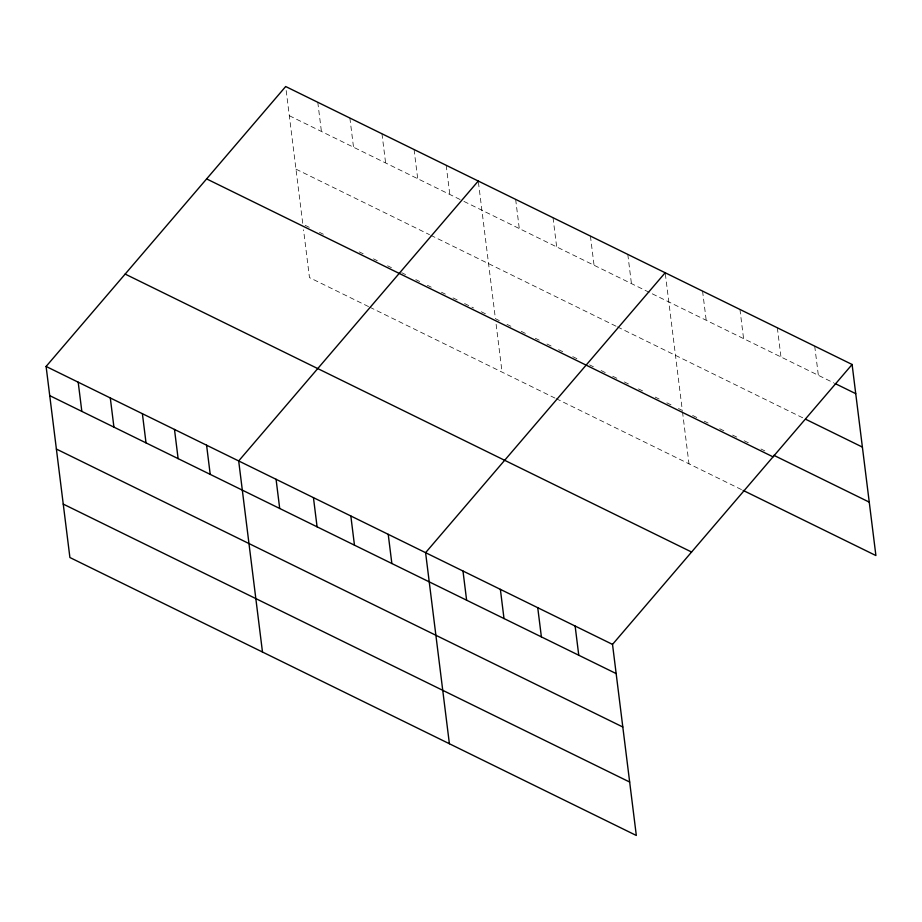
<?xml version="1.0" encoding="UTF-8"?>
<svg xmlns="http://www.w3.org/2000/svg" width="922" height="922" viewBox="0 0 922 922"><rect width="100%" height="100%" fill="white"/><g stroke="black" fill="none" stroke-linecap="round" stroke-linejoin="round"><path stroke-width="0.69" stroke-dasharray="4.61 3.46" d="M289.324 115.711L462.648 200.766M463.927 201.399L833.822 382.907M295.974 169.141L429.502 234.661M430.781 235.294L616.173 326.261M617.463 326.895L803.097 417.989M309.25 227.331L302.831 224.184L285.682 86.53M319.519 232.367L323.368 234.257M359.315 251.902L363.176 253.792M373.445 258.828L377.294 260.719M387.563 265.767L391.412 267.657M401.692 272.693L405.542 274.583M415.81 279.62L419.66 281.51M427.37 285.29L431.219 287.18M441.488 292.228L445.338 294.118M453.048 297.898L459.467 301.045M464.596 303.568L473.585 307.971M481.284 311.751L487.703 314.909M499.275 320.579L495.414 318.689L478.264 181.035M507.008 324.383L510.88 326.273M521.195 331.332L527.638 334.502M535.371 338.293L539.243 340.195M546.977 343.987L553.419 347.145M558.571 349.68L565.025 352.838M572.758 356.641L579.2 359.799M589.515 364.858L593.376 366.76M601.121 370.552L607.563 373.721M612.715 376.245L619.158 379.415M624.321 381.938L630.763 385.108M638.497 388.9L644.951 392.057M655.254 397.128L659.126 399.019M666.86 402.822L673.302 405.98M678.465 408.515L682.326 410.405L665.188 272.751M692.641 415.465L699.083 418.634M704.247 421.158L708.108 423.06M719.713 428.753L724.865 431.277M732.598 435.08L739.052 438.238M744.204 440.774L750.646 443.931M760.961 448.991L764.834 450.893M368.546 306.588L309.481 277.603L303.534 229.809M369.826 307.222L554.917 398.05M556.208 398.673L741.83 489.766M814.714 346.13L818.356 375.312M777.338 327.794L780.969 356.975M739.951 309.446L743.581 338.628M702.564 291.098L706.206 320.28M682.499 411.811L688.988 463.835M627.801 254.414L631.432 283.596M590.414 236.067L594.056 265.248M553.027 217.719L556.669 246.9M515.652 199.383L519.282 228.564M496.117 324.313L502.064 372.108M446.167 165.28L449.809 194.461M414.07 149.537L417.712 178.718M381.973 133.782L385.615 162.964M349.876 118.028L353.518 147.209M317.779 102.284L321.421 131.466"/><path stroke-width="1.38" d="M852.101 364.478L612.519 644.397L636.318 835.47L69.899 557.522L46.1 366.449L285.682 86.53L852.101 364.478L875.9 555.551L743.12 490.4M478.264 181.035L238.683 460.942L262.482 652.027M665.188 272.751L425.595 552.67L449.394 743.743M835.113 383.54L855.731 393.659M805.667 419.256L862.393 447.089M773.858 455.318L869.25 502.133M206.62 178.903L773.039 456.851M125.162 274.076L691.581 552.024M46.1 366.449L612.519 644.397M49.73 395.63L616.15 673.579M56.392 449.049L622.799 726.997M63.249 504.092L629.657 782.04M575.132 626.05L578.762 655.231M537.745 607.702L541.387 636.883M500.369 589.354L504 618.547M462.982 571.018L466.613 600.199M388.22 534.322L391.85 563.503M350.833 515.986L354.463 545.167M313.445 497.638L317.087 526.819M276.07 479.29L279.7 508.471M206.586 445.199L210.216 474.381M174.489 429.445L178.119 458.626M142.391 413.701L146.022 442.883M110.294 397.947L113.925 427.128M78.197 382.192L81.828 411.373"/></g></svg>
